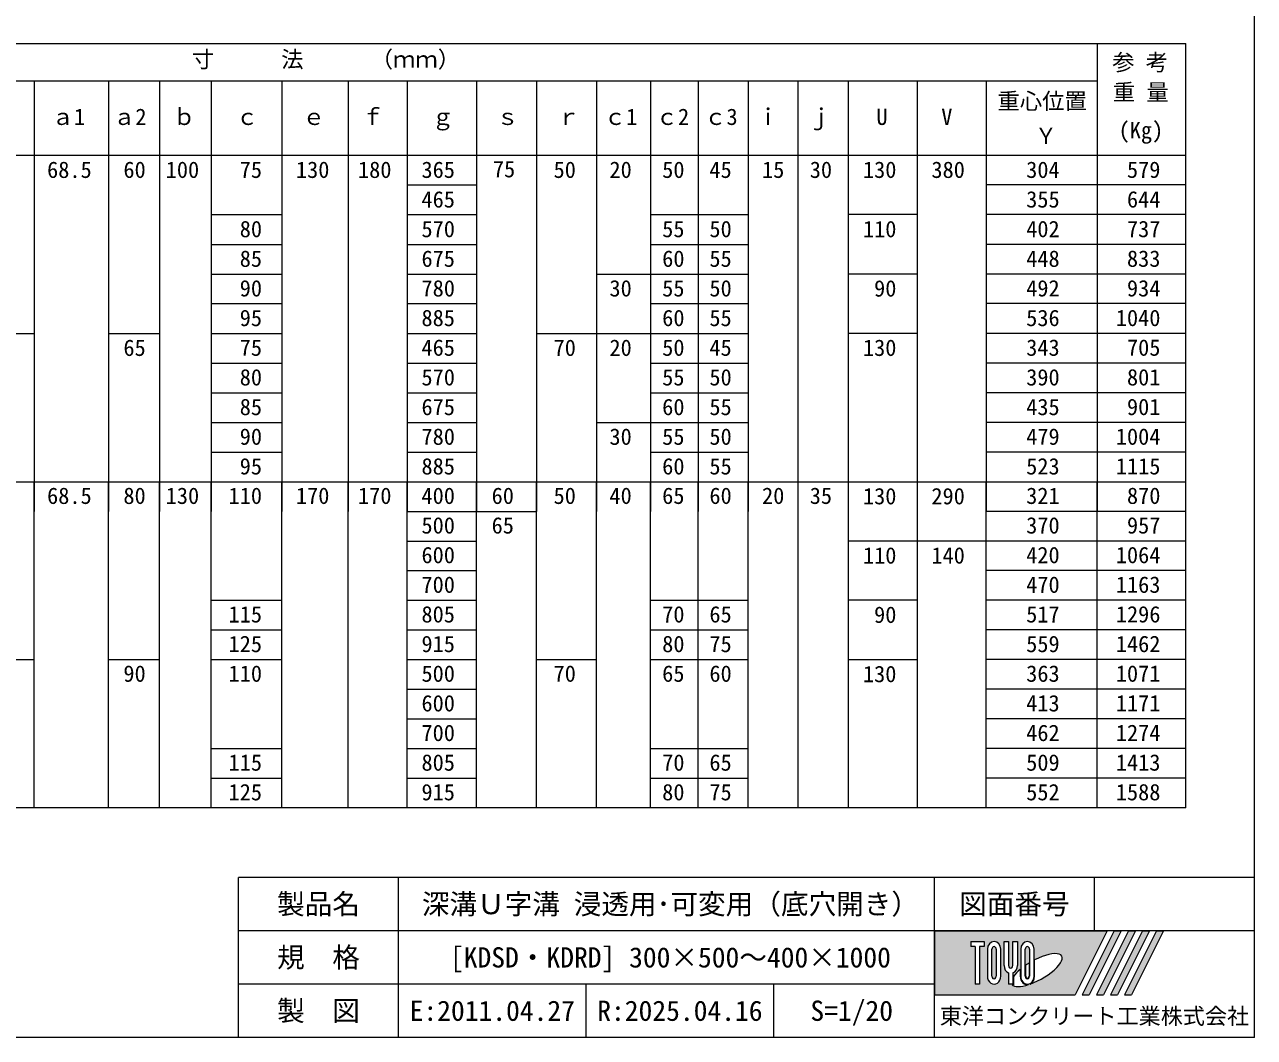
# Model space of a CAD drawing. Units: millimetres, scale not verified. Extents: x 5686 to 14669, y 382 to 6222.
# Drawn here: x 7240 to 9546, y 382 to 2281 of the extents above; entities that cross this region are included whole.
import ezdxf
from ezdxf.enums import TextEntityAlignment as Align

# ---------------------------------------------------------------- set-up
doc = ezdxf.new("R2010")
doc.units = ezdxf.units.MM
doc.header["$LTSCALE"] = 10
for name, color, linetype, lineweight in [('0_2', 7, 'Continuous', 20), ('_0-0_', 7, 'Continuous', 20), ('枠', 5, 'Continuous', 5)]:
    doc.layers.add(name, color=color, linetype=linetype, lineweight=lineweight)
doc.styles.add('ＭＳ ゴシック', font='')
doc.styles.get('ＭＳ ゴシック').set_extended_font_data('MS Gothic')

msp = doc.modelspace()

# ---------------------------------------------------------------- hatches: boundary and pattern name
at = {"layer": '枠'}
h = msp.add_hatch(color=7, dxfattribs=at)
h.paths.add_polyline_path([(8946.19, 581.83), (8946.19, 461.83), (9210.19, 461.83), (9270.19, 581.83)])
edge = h.paths.add_edge_path(flags=16)
edge.add_ellipse((9137.87, 507.96), major_axis=(47.02, 26.32), ratio=0.3471473, start_angle=-144.31122, end_angle=72.1899, ccw=False)
edge.add_ellipse((9120.46, 496.6), major_axis=(0, 16), ratio=0.8463542, start_angle=-160.70346, end_angle=-90)
edge.add_line((9134, 496.6), (9134, 527.1))
edge = h.paths.add_edge_path(flags=16)
edge.add_ellipse((9120.46, 547.06), major_axis=(0, 14.77), ratio=0.8463541, start_angle=-90, end_angle=90, ccw=False)
edge.add_line((9132.96, 547.06), (9132.96, 496.6))
edge.add_ellipse((9120.46, 496.6), major_axis=(0, 14.77), ratio=0.8463541, start_angle=90, end_angle=-90, ccw=False)
edge.add_line((9107.96, 496.6), (9107.96, 547.06))
edge = h.paths.add_edge_path(flags=16)
edge.add_line((9124.62, 547.06), (9124.62, 496.6))
edge.add_ellipse((9120.46, 496.6), major_axis=(0, 4.92), ratio=0.8463541, start_angle=90, end_angle=-90, ccw=False)
edge.add_line((9116.29, 496.6), (9116.29, 547.06))
edge.add_ellipse((9120.46, 547.06), major_axis=(0, 4.92), ratio=0.8463541, start_angle=-90, end_angle=90, ccw=False)
edge = h.paths.add_edge_path(flags=16)
edge.add_line((9123.58, 521.27), (9123.58, 496.6))
edge.add_ellipse((9120.46, 496.6), major_axis=(0, 3.69), ratio=0.8463542, start_angle=90, end_angle=-90, ccw=False)
edge.add_line((9117.33, 496.6), (9117.33, 517.23))
edge.add_ellipse((9137.87, 507.96), major_axis=(47.02, 26.32), ratio=0.3471473, start_angle=107.79174, end_angle=126.47132, ccw=False)
edge = h.paths.add_edge_path(flags=16)
edge.add_line((9101.71, 561.83), (9101.71, 516.6))
edge.add_ellipse((9089.21, 516.6), major_axis=(0, 14.77), ratio=0.8463541, start_angle=-163.34117, end_angle=-90, ccw=False)
edge.add_line((9093.37, 502.67), (9093.37, 481.83))
edge.add_line((9093.37, 481.83), (9085.04, 481.83))
edge.add_line((9085.04, 481.83), (9085.04, 502.67))
edge.add_ellipse((9089.21, 516.6), major_axis=(0, 14.77), ratio=0.8463541, start_angle=90, end_angle=163.34117, ccw=False)
edge.add_line((9076.71, 516.6), (9076.71, 561.83))
edge.add_line((9076.71, 561.83), (9085.04, 561.83))
edge.add_line((9085.04, 561.83), (9085.04, 516.6))
edge.add_ellipse((9089.21, 516.6), major_axis=(0, 4.92), ratio=0.8463541, start_angle=90, end_angle=-90)
edge.add_line((9093.37, 516.6), (9093.37, 561.83))
edge.add_line((9093.37, 561.83), (9101.71, 561.83))
edge = h.paths.add_edge_path(flags=16)
edge.add_line((9106.92, 509.33), (9106.92, 496.6))
edge.add_ellipse((9120.46, 496.6), major_axis=(0, 16), ratio=0.8463542, start_angle=90, end_angle=-171.54427)
edge.add_ellipse((9137.87, 507.96), major_axis=(47.02, 26.32), ratio=0.3471473, start_angle=-178.64954, end_angle=-148.29244, ccw=False)
edge.add_line((9091.58, 480.6), (9094.42, 480.6))
edge.add_line((9094.42, 480.6), (9094.42, 496.2))
edge.add_ellipse((9137.87, 507.96), major_axis=(47.02, 26.32), ratio=0.3471473, start_angle=148.21912, end_angle=165.90812, ccw=False)
edge = h.paths.add_edge_path(flags=16)
edge.add_ellipse((9057.96, 547.06), major_axis=(0, 14.77), ratio=0.8463541, start_angle=-90, end_angle=90, ccw=False)
edge.add_line((9070.46, 547.06), (9070.46, 496.6))
edge.add_ellipse((9057.96, 496.6), major_axis=(0, 14.77), ratio=0.8463541, start_angle=90, end_angle=-90, ccw=False)
edge.add_line((9045.46, 496.6), (9045.46, 547.06))
edge = h.paths.add_edge_path(flags=16)
edge.add_line((9062.12, 547.06), (9062.12, 496.6))
edge.add_ellipse((9057.96, 496.6), major_axis=(0, 4.92), ratio=0.8463541, start_angle=90, end_angle=-90, ccw=False)
edge.add_line((9053.79, 496.6), (9053.79, 547.06))
edge.add_ellipse((9057.96, 547.06), major_axis=(0, 4.92), ratio=0.8463541, start_angle=-90, end_angle=90, ccw=False)
h.paths.add_polyline_path([(9039.21, 561.83), (9039.21, 551.98), (9030.87, 551.98), (9030.87, 481.83), (9022.54, 481.83), (9022.54, 551.98), (9014.21, 551.98), (9014.21, 561.83)], flags=16)
for points in [[(9223.39, 461.83), (9236.59, 461.83), (9296.59, 581.83), (9283.39, 581.83)], [(9322.99, 581.83), (9309.79, 581.83), (9249.79, 461.83), (9262.99, 461.83)], [(9349.39, 581.83), (9336.19, 581.83), (9276.19, 461.83), (9289.39, 461.83)], [(9375.79, 581.83), (9362.59, 581.83), (9302.59, 461.83), (9315.79, 461.83)]]:
    msp.add_hatch(color=7, dxfattribs=at).paths.add_polyline_path(points)

# ---------------------------------------------------------------- linework, layer by layer
at = {"layer": '_0-0_', "color": 3}
for p, q in [((5814.95, 2245.23), (9417.43, 2245.23)), ((9251.22, 2245.23), (9251.22, 1368.05)), ((9417.43, 812.33), (9417.43, 2245.23)), ((6400.42, 2175.36), (9251.22, 2175.36)), ((7257.89, 2175.36), (7257.89, 1368.05)), ((7397.24, 2175.36), (7397.24, 1368.05)), ((7493.06, 2175.36), (7493.06, 1368.05)), ((7589.52, 2175.36), (7589.52, 1368.05)), ((7722.27, 2175.36), (7722.27, 1368.05)), ((7846.4, 2175.36), (7846.4, 1368.05)), ((7957.01, 2175.36), (7957.01, 1368.05)), ((8087.51, 2175.36), (8087.51, 1368.05)), ((8199.95, 2175.36), (8199.95, 1368.05)), ((8312.41, 2175.36), (8312.41, 1368.05)), ((8413.73, 2175.36), (8413.73, 1368.05)), ((8502.9, 2175.36), (8502.9, 1368.05)), ((8596.67, 2175.36), (8596.67, 1368.05)), ((8690.39, 812.33), (8690.39, 2175.36)), ((8784.11, 2175.36), (8784.11, 812.33)), ((8913.71, 2175.36), (8913.71, 812.33)), ((9043.31, 2175.36), (9043.31, 1368.05)), ((5814.95, 2035.61), (9417.43, 2035.61)), ((7957.01, 1979.98), (8087.51, 1979.98)), ((9251.22, 1979.98), (9043.31, 1979.98)), ((9417.43, 1979.98), (9251.22, 1979.98)), ((7589.52, 1924.35), (7722.27, 1924.35)), ((7957.01, 1924.35), (8087.51, 1924.35)), ((8413.73, 1924.35), (8596.67, 1924.35)), ((8913.71, 1924.35), (8784.11, 1924.35)), ((9251.22, 1924.35), (9043.31, 1924.35)), ((9417.43, 1924.35), (9251.22, 1924.35)), ((7589.52, 1868.72), (7722.27, 1868.72)), ((7957.01, 1868.72), (8087.51, 1868.72)), ((8413.73, 1868.72), (8596.67, 1868.72)), ((9251.22, 1868.72), (9043.31, 1868.72)), ((9417.43, 1868.72), (9251.22, 1868.72)), ((7589.52, 1813.09), (7722.27, 1813.09)), ((7957.01, 1813.09), (8087.51, 1813.09)), ((8312.41, 1813.09), (8596.67, 1813.09)), ((8913.71, 1813.09), (8784.11, 1813.09)), ((9251.22, 1813.09), (9043.31, 1813.09)), ((9417.43, 1813.09), (9251.22, 1813.09)), ((7589.52, 1757.49), (7722.27, 1757.49)), ((7957.01, 1757.49), (8087.51, 1757.49)), ((8413.73, 1757.49), (8596.67, 1757.49)), ((9251.22, 1757.49), (9043.31, 1757.49)), ((9417.43, 1757.49), (9251.22, 1757.49)), ((6750.06, 1701.83), (7257.89, 1701.83)), ((7397.24, 1701.86), (7493.06, 1701.86)), ((7589.52, 1701.86), (7722.27, 1701.86)), ((7957.01, 1701.86), (8087.51, 1701.86)), ((8199.95, 1701.86), (8413.73, 1701.86)), ((8413.73, 1701.86), (8596.67, 1701.86)), ((8913.71, 1701.86), (8784.11, 1701.86)), ((9251.22, 1701.86), (9043.31, 1701.86)), ((9417.43, 1701.86), (9251.22, 1701.86)), ((7589.52, 1646.22), (7722.27, 1646.22)), ((7957.01, 1646.22), (8087.51, 1646.22)), ((8413.73, 1646.22), (8596.67, 1646.22)), ((9251.22, 1646.22), (9043.31, 1646.22)), ((9417.43, 1646.22), (9251.22, 1646.22)), ((7589.52, 1590.59), (7722.27, 1590.59)), ((7957.02, 1590.59), (8087.51, 1590.59)), ((8413.74, 1590.59), (8596.67, 1590.59)), ((9251.22, 1590.59), (9043.32, 1590.59)), ((9417.43, 1590.59), (9251.22, 1590.59)), ((7589.52, 1534.96), (7722.27, 1534.96)), ((7957.02, 1534.96), (8087.51, 1534.96)), ((8312.41, 1534.96), (8596.67, 1534.96)), ((9251.22, 1534.96), (9043.32, 1534.96)), ((9417.43, 1534.96), (9251.22, 1534.96)), ((7589.52, 1479.33), (7722.27, 1479.33)), ((7957.02, 1479.33), (8087.51, 1479.33)), ((8413.74, 1479.33), (8596.67, 1479.33)), ((9251.22, 1479.33), (9043.32, 1479.33)), ((9417.43, 1479.33), (9251.22, 1479.33)), ((5814.94, 1423.62), (9417.43, 1423.62)), ((7257.89, 812.33), (7257.89, 1423.62)), ((7397.23, 812.33), (7397.23, 1423.62)), ((7493.05, 812.33), (7493.05, 1423.62)), ((7589.51, 812.33), (7589.51, 1423.62)), ((7722.26, 812.33), (7722.26, 1423.62)), ((7846.4, 812.33), (7846.4, 1423.62)), ((7957.01, 812.33), (7957.01, 1423.62)), ((8087.5, 812.33), (8087.5, 1423.62)), ((8199.94, 812.33), (8199.94, 1423.62)), ((8312.41, 812.33), (8312.41, 1423.62)), ((8413.72, 812.33), (8413.72, 1423.62)), ((8502.9, 812.33), (8502.9, 1423.62)), ((8596.66, 812.33), (8596.66, 1423.62)), ((9043.31, 812.33), (9043.31, 1423.62)), ((9251.21, 812.33), (9251.21, 1423.62)), ((7957.01, 1368.05), (8199.94, 1368.05)), ((9251.21, 1368.05), (9043.31, 1368.05)), ((9417.42, 1368.05), (9251.21, 1368.05)), ((7957.01, 1312.48), (8087.5, 1312.48)), ((9043.31, 1312.48), (8784.11, 1312.48)), ((9251.21, 1312.48), (9043.31, 1312.48)), ((9417.42, 1312.48), (9251.21, 1312.48)), ((7957.01, 1256.91), (8087.5, 1256.91)), ((9251.21, 1256.91), (9043.31, 1256.91)), ((9417.42, 1256.91), (9251.21, 1256.91)), ((7589.51, 1201.33), (7722.26, 1201.33)), ((7957.01, 1201.33), (8087.5, 1201.33)), ((8413.72, 1201.33), (8596.66, 1201.33)), ((8913.71, 1201.33), (8784.11, 1201.33)), ((9251.21, 1201.33), (9043.31, 1201.33)), ((9417.42, 1201.33), (9251.21, 1201.33)), ((7589.51, 1145.76), (7722.26, 1145.76)), ((7957.01, 1145.76), (8087.5, 1145.76)), ((8413.72, 1145.76), (8596.66, 1145.76)), ((9251.21, 1145.76), (9043.31, 1145.76)), ((9417.42, 1145.76), (9251.21, 1145.76)), ((6750.05, 1090.19), (7257.89, 1090.19)), ((7397.23, 1090.19), (7493.05, 1090.19)), ((7589.51, 1090.19), (7722.26, 1090.19)), ((7957.01, 1090.19), (8087.5, 1090.19)), ((8199.94, 1090.19), (8312.41, 1090.19)), ((8413.72, 1090.19), (8596.66, 1090.19)), ((8784.11, 1090.19), (8913.71, 1090.19)), ((9251.21, 1090.19), (9043.31, 1090.19)), ((9417.42, 1090.19), (9251.21, 1090.19)), ((7957.01, 1034.62), (8087.5, 1034.62)), ((9251.21, 1034.62), (9043.31, 1034.62)), ((9417.42, 1034.62), (9251.21, 1034.62)), ((7957.01, 979.04), (8087.5, 979.04)), ((9251.21, 979.04), (9043.31, 979.04)), ((9417.42, 979.04), (9251.21, 979.04)), ((7589.51, 923.47), (7722.26, 923.47)), ((7957.01, 923.47), (8087.5, 923.47)), ((8413.72, 923.47), (8596.66, 923.47)), ((9251.21, 923.47), (9043.31, 923.47)), ((9417.42, 923.47), (9251.21, 923.47)), ((7589.51, 867.9), (7722.26, 867.9)), ((7957.01, 867.9), (8087.5, 867.9)), ((8413.72, 867.9), (8596.66, 867.9)), ((9251.21, 867.9), (9043.31, 867.9)), ((9417.42, 867.9), (9251.21, 867.9)), ((9417.43, 812.33), (5814.94, 812.33))]:
    msp.add_line(p, q, dxfattribs=at)
at = {"layer": '枠', "lineweight": 20}
for p, q in [((9546.19, 381.83), (9546.19, 5981.82)), ((9546.19, 681.83), (7640.94, 681.83)), ((7640.94, 381.83), (7640.94, 681.83)), ((7940.94, 381.83), (7940.94, 681.83)), ((8946.19, 381.83), (8946.19, 681.83)), ((9246.19, 581.83), (9246.19, 681.83)), ((9546.19, 581.83), (7640.94, 581.83)), ((8946.19, 481.83), (7640.94, 481.83)), ((8292.8, 381.83), (8292.8, 481.83)), ((8644.66, 381.83), (8644.66, 481.83)), ((9546.19, 381.83), (5686.19, 381.83))]:
    msp.add_line(p, q, dxfattribs=at)
at = {"layer": '枠'}
for p, q in [((8946.19, 581.83), (9270.19, 581.83)), ((8946.19, 581.83), (8946.19, 461.83)), ((9270.19, 581.83), (9210.19, 461.83)), ((9283.39, 581.83), (9223.39, 461.83)), ((9296.59, 581.83), (9236.59, 461.83)), ((9309.79, 581.83), (9249.79, 461.83)), ((9322.99, 581.83), (9262.99, 461.83)), ((9336.19, 581.83), (9276.19, 461.83)), ((9283.39, 581.83), (9296.59, 581.83)), ((9349.39, 581.83), (9289.39, 461.83)), ((9362.59, 581.83), (9302.59, 461.83)), ((9309.79, 581.83), (9322.99, 581.83)), ((9375.79, 581.83), (9315.79, 461.83)), ((9336.19, 581.83), (9349.39, 581.83)), ((9362.59, 581.83), (9375.79, 581.83)), ((9014.21, 561.83), (9039.21, 561.83)), ((9014.21, 561.83), (9014.21, 551.98)), ((9039.21, 561.83), (9039.21, 551.98)), ((9076.71, 516.6), (9076.71, 561.83)), ((9076.71, 561.83), (9085.04, 561.83)), ((9085.04, 561.83), (9085.04, 516.6)), ((9093.37, 516.6), (9093.37, 561.83)), ((9093.37, 561.83), (9101.71, 561.83)), ((9101.71, 561.83), (9101.71, 516.6)), ((9022.54, 551.98), (9014.21, 551.98)), ((9022.54, 551.98), (9022.54, 481.83)), ((9039.21, 551.98), (9030.87, 551.98)), ((9030.87, 551.98), (9030.87, 481.83)), ((9045.46, 547.06), (9045.46, 496.6)), ((9053.79, 496.6), (9053.79, 547.06)), ((9062.12, 547.06), (9062.12, 496.6)), ((9070.46, 496.6), (9070.46, 547.06)), ((9107.96, 547.06), (9107.96, 496.6)), ((9116.29, 496.6), (9116.29, 547.06)), ((9124.62, 547.06), (9124.62, 496.6)), ((9132.96, 496.6), (9132.96, 547.06)), ((9106.92, 509.33), (9106.92, 496.6)), ((9117.33, 496.6), (9117.33, 517.23)), ((9123.58, 521.27), (9123.58, 496.6)), ((9134, 496.6), (9134, 527.1)), ((9085.04, 502.67), (9085.04, 481.83)), ((9093.37, 502.67), (9093.37, 481.83)), ((9094.42, 496.2), (9094.42, 480.6)), ((8946.19, 461.83), (9210.19, 461.83)), ((9030.87, 481.83), (9022.54, 481.83)), ((9093.37, 481.83), (9085.04, 481.83)), ((9091.58, 480.6), (9094.42, 480.6)), ((9223.39, 461.83), (9236.59, 461.83)), ((9249.79, 461.83), (9262.99, 461.83)), ((9276.19, 461.83), (9289.39, 461.83)), ((9302.59, 461.83), (9315.79, 461.83))]:
    msp.add_line(p, q, dxfattribs=at)
for centre, major_axis, ratio, start_param, end_param in [((9057.96, 547.06), (0, 14.77), 0.846354, 4.712389, 7.8539816), ((9120.46, 547.06), (0, 14.77), 0.846354, 4.712389, 7.8539816), ((9057.96, 547.06), (0, 4.92), 0.846354, 4.712389, 7.8539816), ((9120.46, 547.06), (0, 4.92), 0.846354, 4.712389, 7.8539816), ((9137.87, 507.96), (47.02, 26.32), 0.347147, 4.2621853, 7.7429163), ((9089.21, 516.6), (0, 14.77), 0.846354, 1.5707963, 2.8017557), ((9089.21, 516.6), (0, 4.92), 0.846354, 1.5707963, 4.712389), ((9089.21, 516.6), (0, 14.77), 0.846354, 3.4814296, 4.712389), ((9137.87, 507.96), (47.02, 26.32), 0.347147, 2.0815197, 2.5155126), ((9137.87, 507.96), (47.02, 26.32), 0.347147, 1.6817405, 1.8219833), ((9057.96, 496.6), (0, 14.77), 0.846354, 1.5707963, 4.712389), ((9057.96, 496.6), (0, 4.92), 0.846354, 1.5707963, 4.712389), ((9120.46, 496.6), (0, 16), 0.846354, 1.5707963, 3.3154679), ((9120.46, 496.6), (0, 14.77), 0.846354, 1.5707963, 4.712389), ((9120.46, 496.6), (0, 4.92), 0.846354, 1.5707963, 4.712389), ((9120.46, 496.6), (0, 3.69), 0.846354, 1.5707963, 4.712389), ((9120.46, 496.6), (0, 16), 0.846354, 3.5338438, 4.712389), ((9137.87, 507.96), (47.02, 26.32), 0.347147, 3.2093975, 4.2004451)]:
    msp.add_ellipse(centre, major_axis=major_axis, ratio=ratio, start_param=start_param, end_param=end_param, dxfattribs=at)

# ---------------------------------------------------------------- texts
at = {"layer": '0_2', "style": 'ＭＳ ゴシック'}
for s, height, p in [('製品名', 37.98, (7790.94, 631.83)), ('深溝Ｕ字溝 浸透用･可変用（底穴開き）', 37.98, (8450.97, 631.83)), ('図面番号', 37.98, (9096.19, 631.83)), ('規\u3000格', 37.98, (7790.94, 531.83)), ('[KDSD・KDRD] 300×500～400×1000', 37.98, (8450.97, 531.83)), ('製\u3000図', 37.98, (7790.94, 431.83)), ('E:2011.04.27', 37.98, (8116.87, 431.83)), ('R:2025.04.16', 37.98, (8468.73, 431.83)), ('S=1/20', 37.98, (8790.95, 431.83)), ('東洋コンクリート工業株式会社', 30.38, (9246.19, 421.83))]:
    msp.add_text(s, height=height, dxfattribs=at).set_placement(p, align=Align.MIDDLE_CENTER)
at = {"layer": '_0-0_', "style": 'ＭＳ ゴシック'}
msp.add_text('寸\u3000\u3000\u3000法\u3000\u3000\u3000（ｍｍ）\u3000', height=30.76, dxfattribs=at).set_placement((7825.82, 2191), align=Align.BOTTOM_CENTER)
for s, p in [('参 考', (9279.39, 2185.33)), ('重心位置', (9064.22, 2112.65)), ('ａ1', (7290.38, 2083.28)), ('ａ2', (7405.53, 2083.28)), ('ｂ', (7517.9, 2083.28)), ('ｆ', (7871.51, 2083.28)), ('ｃ1', (8325.96, 2083.28)), ('ｃ2', (8423.26, 2083.28)), ('ｃ3', (8514.18, 2083.28)), ('ｉ', (8613.13, 2083.28)), ('ｊ', (8710.33, 2083.28)), ('U', (8837.26, 2083.28)), ('V', (8958.9, 2083.28)), ('ｃ', (7636.01, 2083.28)), ('ｅ', (7761, 2083.28)), ('ｇ', (8003.11, 2083.28)), ('ｓ', (8124.58, 2083.28)), ('ｒ', (8239, 2083.28)), ('(Kg)', (9291.48, 2058.18)), ('Ｙ', (9134.11, 2047.31)), ('68.5', (7281.94, 1984)), ('60', (7425.04, 1984)), ('100', (7504.4, 1984)), (' 75', (7622.28, 1984)), ('130', (7748.6, 1984)), ('180', (7865.04, 1984)), (' 365', (7963.15, 1984)), ('75', (8118.02, 1985.11)), ('50', (8231.82, 1984)), ('20', (8336.59, 1984)), ('50', (8435.53, 1984)), ('45', (8524.06, 1984)), ('15', (8622.79, 1984)), ('30', (8712.25, 1984)), ('130', (8812.02, 1984)), ('380', (8940.4, 1984)), ('304', (9118.18, 1984)), (' 465', (7963.15, 1928.43)), ('355', (9118.18, 1928.43)), (' 80', (7622.28, 1872.86)), (' 570', (7963.15, 1872.86)), ('55', (8435.53, 1872.86)), ('50', (8524.06, 1872.86)), ('110', (8812.02, 1872.74)), ('402', (9118.18, 1872.86)), (' 85', (7622.28, 1817.29)), (' 675', (7963.15, 1817.29)), ('60', (8435.53, 1817.29)), ('55', (8524.06, 1817.29)), ('448', (9118.18, 1817.29)), (' 833', (9286.26, 1817.35)), ('30', (8336.59, 1761.72)), ('55', (8435.53, 1761.72)), ('50', (8524.06, 1761.72)), (' 90', (8812.02, 1761.48)), ('492', (9118.18, 1761.72)), (' 95', (7622.28, 1706.14)), (' 885', (7963.15, 1706.14)), ('60', (8435.53, 1706.14)), ('55', (8524.06, 1706.14)), ('536', (9118.18, 1706.14)), ('65', (7425.04, 1650.25)), (' 75', (7622.28, 1650.51)), (' 465', (7963.15, 1650.51)), ('70', (8231.82, 1650.25)), ('20', (8336.59, 1650.25)), ('50', (8435.53, 1650.51)), ('45', (8524.06, 1650.51)), ('130', (8812.02, 1650.25)), ('343', (9118.18, 1650.51)), (' 80', (7622.28, 1594.88)), (' 570', (7963.15, 1594.88)), ('55', (8435.53, 1594.88)), ('50', (8524.06, 1594.88)), ('390', (9118.18, 1594.88)), (' 85', (7622.28, 1539.25)), (' 675', (7963.16, 1539.25)), ('60', (8435.53, 1539.25)), ('55', (8524.06, 1539.25)), ('435', (9118.18, 1539.25)), (' 90', (7622.28, 1483.62)), (' 780', (7963.16, 1483.62)), ('30', (8336.59, 1483.59)), ('55', (8435.53, 1483.62)), ('50', (8524.06, 1483.62)), ('479', (9118.18, 1483.62)), (' 95', (7622.28, 1427.99)), (' 885', (7963.16, 1427.99)), ('60', (8435.53, 1427.99)), ('55', (8524.06, 1427.99)), ('523', (9118.18, 1427.99)), ('68.5', (7281.93, 1372.77)), ('80', (7425.03, 1372.77)), ('130', (7504.39, 1372.77)), ('110', (7622.27, 1372.77)), ('170', (7748.59, 1372.77)), ('170', (7865.03, 1372.77)), (' 400', (7963.15, 1372.77)), ('60', (8115.63, 1372.77)), ('50', (8231.81, 1372.77)), ('40', (8336.58, 1372.77)), ('65', (8435.52, 1372.77)), ('60', (8524.05, 1372.77)), ('20', (8622.78, 1372.77)), ('35', (8712.24, 1372.77)), ('130', (8812.01, 1372.02)), ('290', (8940.39, 1372.02)), ('321', (9118.17, 1372.77)), (' 870', (9286.26, 1372.83)), (' 500', (7963.15, 1317.2)), ('65', (8115.63, 1317.2)), ('370', (9118.17, 1317.2)), (' 957', (9286.26, 1317.26)), (' 600', (7963.15, 1261.63)), ('110', (8812.01, 1260.87)), ('140', (8940.39, 1260.87)), ('420', (9118.17, 1261.63)), ('1064', (9286.26, 1261.68)), (' 700', (7963.15, 1206.05)), ('470', (9118.17, 1206.05)), ('1163', (9286.26, 1206.11)), ('115', (7622.27, 1150.48)), (' 805', (7963.15, 1150.48)), ('70', (8435.52, 1150.48)), ('65', (8524.05, 1150.48)), (' 90', (8812.01, 1149.73)), ('517', (9118.17, 1150.48)), ('1296', (9286.26, 1150.54)), ('125', (7622.27, 1094.91)), (' 915', (7963.15, 1094.91)), ('80', (8435.52, 1094.91)), ('75', (8524.05, 1094.91)), ('559', (9118.17, 1094.91)), ('1462', (9286.26, 1094.97)), ('90', (7425.03, 1039.34)), ('110', (7622.27, 1039.34)), (' 500', (7963.15, 1039.34)), ('70', (8231.81, 1039.34)), ('65', (8435.52, 1039.34)), ('60', (8524.05, 1039.34)), ('130', (8812.01, 1038.58)), ('363', (9118.17, 1039.34)), ('1071', (9286.26, 1039.4)), (' 600', (7963.15, 983.77)), ('413', (9118.17, 983.77)), ('1171', (9286.26, 983.83)), (' 700', (7963.15, 928.2)), ('462', (9118.17, 928.2)), ('1274', (9286.26, 928.25)), ('115', (7622.27, 872.62)), (' 805', (7963.15, 872.62)), ('70', (8435.52, 872.62)), ('65', (8524.05, 872.62)), ('509', (9118.17, 872.62)), ('1413', (9286.26, 872.68)), ('125', (7622.27, 817.05)), (' 915', (7963.15, 817.05)), ('80', (8435.52, 817.05)), ('75', (8524.05, 817.05)), ('552', (9118.17, 817.05)), ('1588', (9286.26, 817.11))]:
    msp.add_text(s, height=30.76, dxfattribs=at).set_placement(p, align=Align.BOTTOM_LEFT)
for s, rotation, p in [('重 量', 0.001, (9280.7, 2129.39)), (' 579', 359.999, (9286.26, 1984.06)), (' 644', 0.001, (9286.26, 1928.49)), (' 737', 359.999, (9286.26, 1872.92)), (' 90', 359.999, (7622.28, 1761.72)), (' 780', 359.999, (7963.15, 1761.72)), (' 934', 359.999, (9286.26, 1761.77)), ('1040', 0.001, (9286.26, 1706.2)), (' 705', 0.001, (9286.26, 1650.57)), (' 801', 0.001, (9286.26, 1594.94)), (' 901', 0.001, (9286.27, 1539.31)), ('1004', 0.001, (9286.27, 1483.68)), ('1115', 0.001, (9286.27, 1428.04))]:
    msp.add_text(s, height=30.76, rotation=rotation, dxfattribs=at).set_placement(p, align=Align.BOTTOM_LEFT)

doc.saveas('drawing.dxf')
